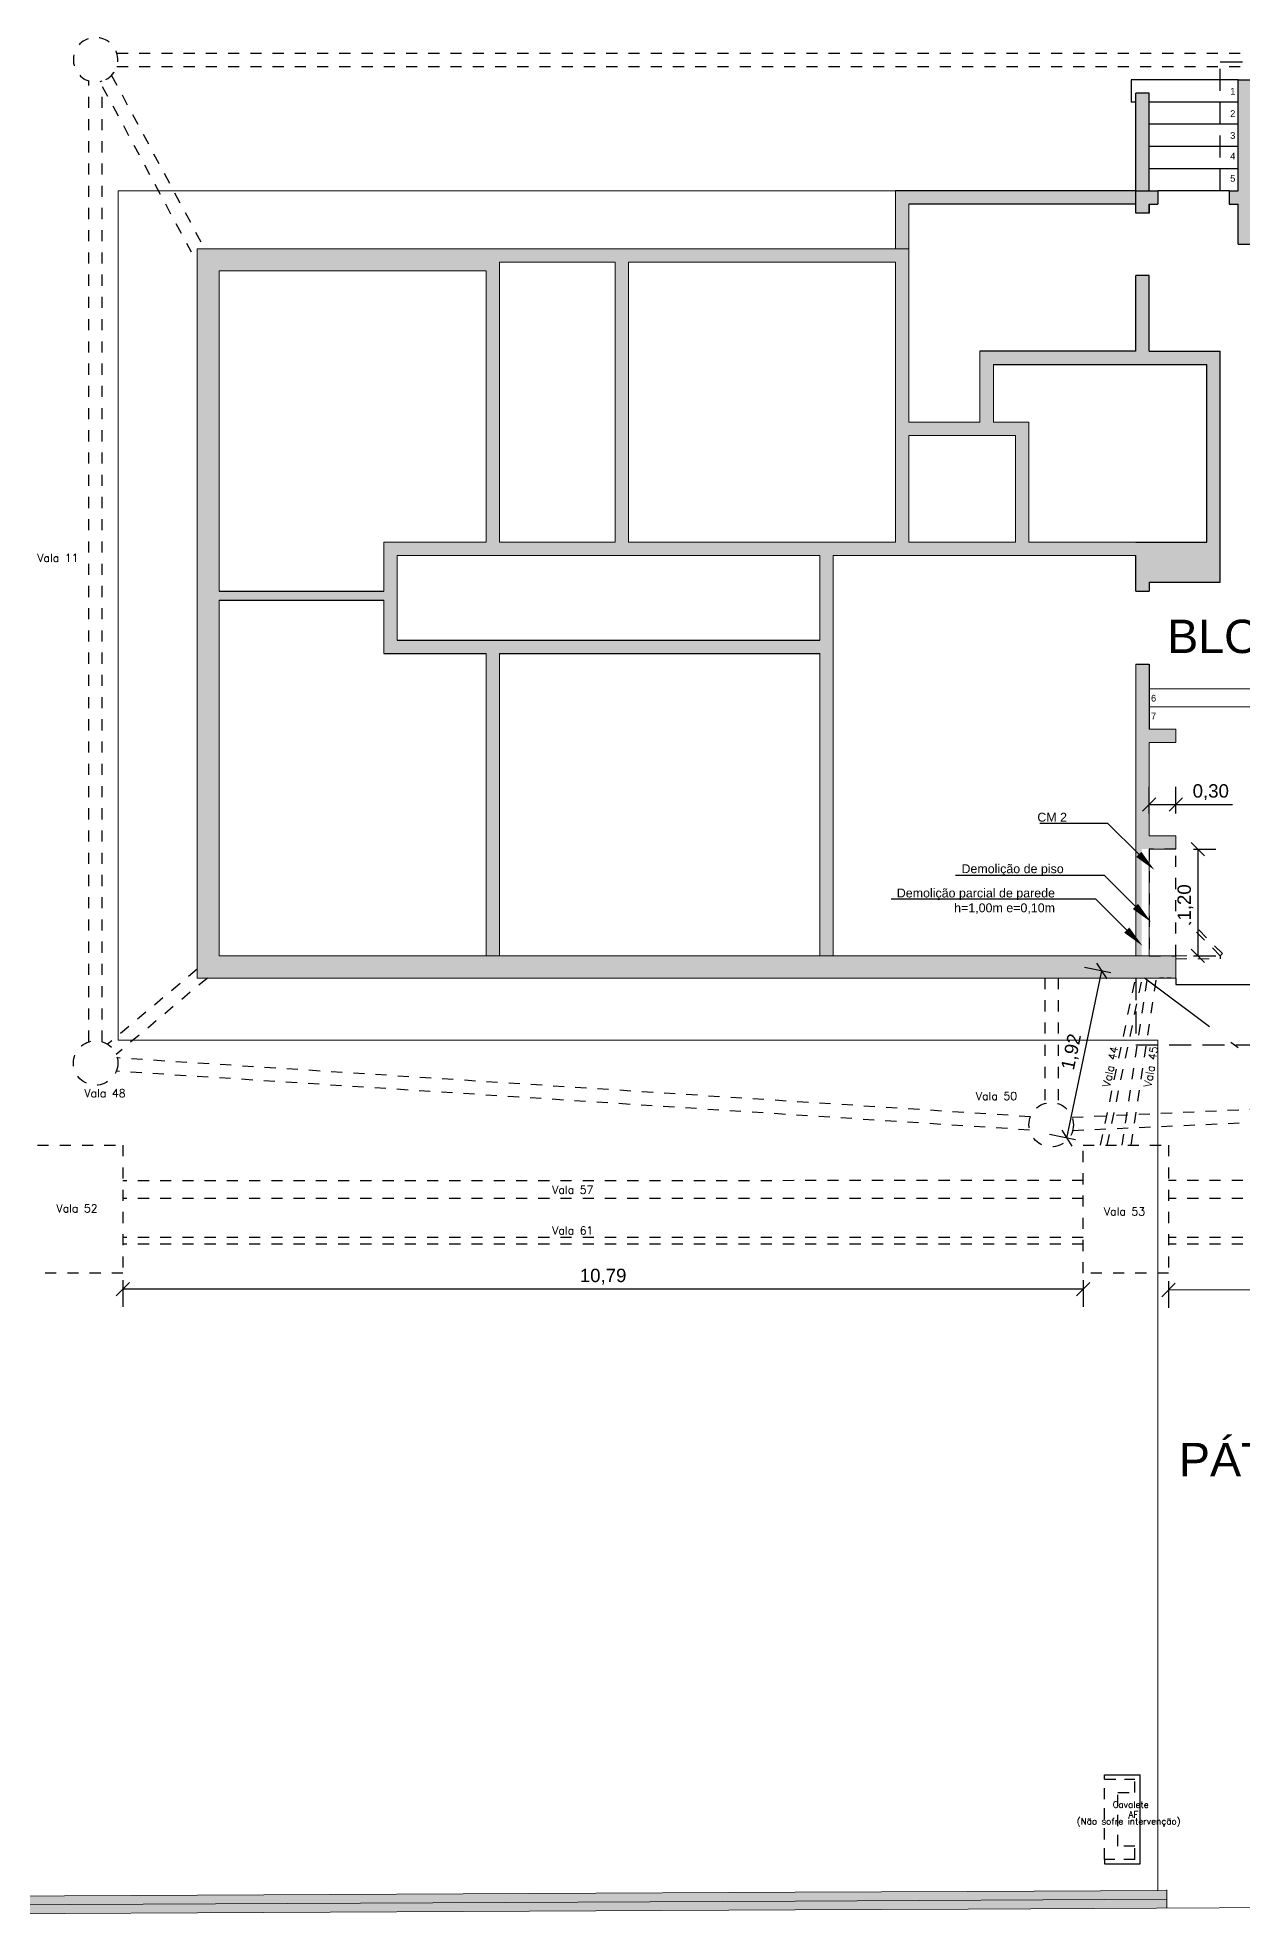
# Model space of a CAD drawing. Extents: x 0 to 11638, y -6007 to 0.
# Drawn here: x 10350.82 to 10364.37, y -5600.09 to -5578.97 of the extents above; entities that cross this region are included whole.
import ezdxf
from ezdxf import colors
from ezdxf.entities.mleader import LeaderData, LeaderLine
from ezdxf.math import Vec2, Vec3

# ---------------------------------------------------------------- set-up
doc = ezdxf.new("R2010")
doc.units = 0
for name, pattern in [('ACAD_ISO10W100', [18, 12, -3, 0, -3]), ('CACHE', [0.375, 0.25, -0.125]), ('DASHED', [0.25, 0.125, -0.125]), ('HIDDEN2', [0.1875, 0.125, -0.0625])]:
    doc.linetypes.add(name, pattern=pattern)
doc.layers.get('0').update_dxf_attribs({"linetype": 'CONTINUOUS'})
doc.layers.get('Defpoints').update_dxf_attribs({"linetype": 'CONTINUOUS'})
for name, color, linetype, lineweight in [('ARQ - Alvenaria Alta', 251, 'CONTINUOUS', 13), ('ARQ - Alvenaria Média-Baixa', 252, 'CONTINUOUS', 20), ('ARQ - Desnível', 8, 'CONTINUOUS', 20), ('ARQ - Escadas', 1, 'CONTINUOUS', 9), ('ARQ - Esquadrias', 1, 'CONTINUOUS', 9), ('ARQ - Grades', 1, 'CONTINUOUS', 15), ('ARQ - Guias Calçadas Sarjetas', 254, 'CONTINUOUS', 20), ('ARQ - Textos', 4, 'CONTINUOUS', 5), ('Elétrica', 30, 'CONTINUOUS', 20), ('Hidrossanitário - Água Fria', 5, 'CONTINUOUS', 5)]:
    doc.layers.add(name, color=color, linetype=linetype, lineweight=lineweight)
for name, color, linetype in [('ARQ - Cotas', 1, 'CONTINUOUS'), ('ARQ - Desnível Terreno', 14, 'CONTINUOUS'), ('ARQ - Projeções', 253, 'CACHE')]:
    doc.layers.add(name, color=color, linetype=linetype)
doc.styles.add('ROMANS', font='romans.shx', dxfattribs={"height": 0.3})
doc.styles.get("Standard").update_dxf_attribs({"font": 'arial.ttf', "height": 0.15})
doc.dimstyles.get("Standard").update_dxf_attribs({"dimtxt": 0.1, "dimasz": 0.15, "dimexe": 0.2, "dimexo": 0.2, "dimgap": 0.05, "dimtad": 1, "dimzin": 0, "dimtxsty": 'STANDARD', "dimblk": 'OBLIQUE', "dimcen": 0.5, "dimclrd": 256, "dimclre": 256, "dimclrt": 256, "dimadec": 0, "dimazin": 0, "dimtfac": 1, "dimtmove": 0, "dimatfit": 3, "dimfxl": 0.1, "dimfxlon": 1, "dimtfillclr": 256, "dimtolj": 1, "dimtzin": 0, "dimlwd": -1, "dimarcsym": 0})

# ---------------------------------------------------------------- blocks, each defined once
blk = doc.blocks.new('_Oblique')
at = {"layer": 'ARQ - Esquadrias', "color": 0, "lineweight": -2}
blk.add_line((-0.5, -0.5), (0.5, 0.5), dxfattribs=at)
blk = doc.blocks.new('*D909')
at = {"layer": 'ARQ - Cotas', "lineweight": -2, "transparency": 16777216}
for p, q in [((10363.536, -5592.956), (10363.536, -5593.256)), ((10376.622, -5592.954), (10376.622, -5593.254))]:
    blk.add_line(p, q, dxfattribs=at)
at = {"layer": 'ARQ - Cotas', "transparency": 16777216}
blk.add_line((10376.622, -5593.054), (10363.536, -5593.056), dxfattribs=at)
at = {"layer": 'Defpoints', "color": 0, "lineweight": -2, "transparency": 16777216}
for p in [(10363.536, -5592.026), (10376.621, -5592.024), (10363.536, -5593.056)]:
    blk.add_point(p, dxfattribs=at)
at = {"layer": 'ARQ - Cotas', "transparency": 16777216, "xscale": 0.15, "yscale": 0.15, "zscale": 0.15}
for p, rotation in [((10363.536, -5593.056), 180.0094975595223), ((10376.622, -5593.054), 0.0094975595223623)]:
    blk.add_blockref('_Oblique', p, dxfattribs=dict(at, rotation=rotation))
at = {"layer": 'ARQ - Cotas', "lineweight": -2, "transparency": 16777216, "insert": (10370.079, -5592.915), "char_height": 0.15, "attachment_point": 5, "rotation": 0.0095}
blk.add_mtext('\\A1;13,09', dxfattribs=at)
blk = doc.blocks.new('*D910')
at = {"layer": 'ARQ - Cotas', "transparency": 16777216}
blk.add_line((10362.392, -5591.349), (10362.787, -5589.469), dxfattribs=at)
at = {"layer": 'ARQ - Cotas', "lineweight": -2, "transparency": 16777216}
for p, q in [((10362.885, -5589.489), (10362.591, -5589.428)), ((10362.49, -5591.369), (10362.196, -5591.308))]:
    blk.add_line(p, q, dxfattribs=at)
at = {"layer": 'Defpoints', "color": 0, "lineweight": -2, "transparency": 16777216}
for p in [(10362.787, -5589.469), (10363.166, -5589.548), (10362.771, -5591.428)]:
    blk.add_point(p, dxfattribs=at)
at = {"layer": 'ARQ - Cotas', "transparency": 16777216, "xscale": 0.15, "yscale": 0.15, "zscale": 0.15}
for p, rotation in [((10362.787, -5589.469), 78.1402208788006), ((10362.392, -5591.349), 258.1402208788006)]:
    blk.add_blockref('_Oblique', p, dxfattribs=dict(at, rotation=rotation))
at = {"layer": 'ARQ - Cotas', "lineweight": -2, "transparency": 16777216, "insert": (10362.452, -5590.38), "char_height": 0.15, "attachment_point": 5, "rotation": 78.1402}
blk.add_mtext('\\A1;1,92', dxfattribs=at)
blk = doc.blocks.new('*D911')
at = {"layer": 'ARQ - Cotas', "lineweight": -2, "transparency": 16777216}
for p, q in [((10351.783, -5592.946), (10351.783, -5593.246)), ((10362.576, -5592.946), (10362.576, -5593.246))]:
    blk.add_line(p, q, dxfattribs=at)
at = {"layer": 'ARQ - Cotas', "transparency": 16777216}
blk.add_line((10362.576, -5593.046), (10351.783, -5593.046), dxfattribs=at)
at = {"layer": 'Defpoints', "color": 0, "lineweight": -2, "transparency": 16777216}
for p in [(10351.783, -5592.028), (10362.576, -5592.026), (10351.783, -5593.046)]:
    blk.add_point(p, dxfattribs=at)
at = {"layer": 'ARQ - Cotas', "transparency": 16777216, "xscale": 0.15, "yscale": 0.15, "zscale": 0.15, "rotation": 180}
blk.add_blockref('_Oblique', (10351.783, -5593.046), dxfattribs=at)
at = {"layer": 'ARQ - Cotas', "transparency": 16777216, "xscale": 0.15, "yscale": 0.15, "zscale": 0.15}
blk.add_blockref('_Oblique', (10362.576, -5593.046), dxfattribs=at)
at = {"layer": 'ARQ - Cotas', "lineweight": -2, "transparency": 16777216, "insert": (10357.18, -5592.906), "char_height": 0.15, "attachment_point": 5}
blk.add_mtext('\\A1;10,79', dxfattribs=at)
blk = doc.blocks.new('*D950')
at = {"layer": 'ARQ - Cotas', "lineweight": -2, "transparency": 16777216}
for p, q in [((10363.316, -5587.698), (10363.316, -5587.398)), ((10363.616, -5587.698), (10363.616, -5587.398))]:
    blk.add_line(p, q, dxfattribs=at)
at = {"layer": 'ARQ - Cotas', "transparency": 16777216}
for p, q in [((10363.316, -5587.598), (10363.616, -5587.598)), ((10363.616, -5587.598), (10364.255, -5587.598))]:
    blk.add_line(p, q, dxfattribs=at)
at = {"layer": 'Defpoints', "color": 0, "lineweight": -2, "transparency": 16777216}
for p in [(10363.616, -5587.598), (10363.316, -5588.098), (10363.616, -5588.098)]:
    blk.add_point(p, dxfattribs=at)
at = {"layer": 'ARQ - Cotas', "transparency": 16777216, "xscale": 0.15, "yscale": 0.15, "zscale": 0.15, "rotation": 180}
blk.add_blockref('_Oblique', (10363.316, -5587.598), dxfattribs=at)
at = {"layer": 'ARQ - Cotas', "transparency": 16777216, "xscale": 0.15, "yscale": 0.15, "zscale": 0.15}
blk.add_blockref('_Oblique', (10363.616, -5587.598), dxfattribs=at)
at = {"layer": 'ARQ - Cotas', "lineweight": -2, "transparency": 16777216, "insert": (10364.01, -5587.458), "char_height": 0.15, "attachment_point": 5}
blk.add_mtext('\\A1;0,30', dxfattribs=at)
blk = doc.blocks.new('*D951')
at = {"layer": 'ARQ - Cotas', "lineweight": -2, "transparency": 16777216}
for p, q in [((10363.816, -5588.098), (10364.066, -5588.098)), ((10363.816, -5589.298), (10364.066, -5589.298))]:
    blk.add_line(p, q, dxfattribs=at)
at = {"layer": 'ARQ - Cotas', "transparency": 16777216}
blk.add_line((10363.866, -5588.098), (10363.866, -5589.298), dxfattribs=at)
at = {"layer": 'Defpoints', "color": 0, "lineweight": -2, "transparency": 16777216}
for p in [(10363.616, -5588.098), (10363.616, -5589.298), (10363.866, -5589.298)]:
    blk.add_point(p, dxfattribs=at)
at = {"layer": 'ARQ - Cotas', "transparency": 16777216, "xscale": 0.15, "yscale": 0.15, "zscale": 0.15}
for p, rotation in [((10363.866, -5588.098), 90), ((10363.866, -5589.298), 270)]:
    blk.add_blockref('_Oblique', p, dxfattribs=dict(at, rotation=rotation))
at = {"layer": 'ARQ - Cotas', "lineweight": -2, "transparency": 16777216, "insert": (10363.725, -5588.698), "char_height": 0.15, "attachment_point": 5, "rotation": 90}
blk.add_mtext('\\A1;1,20', dxfattribs=at)

msp = doc.modelspace()

# ---------------------------------------------------------------- hatches: boundary and pattern name
at = {"layer": 'ARQ - Alvenaria Alta', "lineweight": -2}
h = msp.add_hatch(color=7, dxfattribs=at)
h.dxf.hatch_style = 1
h.paths.add_polyline_path([(10364.116, -5582.498), (10363.316, -5582.498), (10363.316, -5581.648), (10363.166, -5581.648), (10363.166, -5582.498), (10361.416, -5582.498), (10361.416, -5583.298), (10360.616, -5583.298), (10360.616, -5581.348), (10352.616, -5581.348), (10352.616, -5589.548), (10363.616, -5589.548), (10363.616, -5589.298), (10363.319, -5589.298), (10352.866, -5589.298), (10352.866, -5585.298), (10354.716, -5585.298), (10354.716, -5585.898), (10355.866, -5585.898), (10355.866, -5589.298), (10356.016, -5589.298), (10356.016, -5585.898), (10359.616, -5585.898), (10359.616, -5589.298), (10359.766, -5589.298), (10359.766, -5584.798), (10363.166, -5584.798), (10363.166, -5585.198), (10363.316, -5585.198), (10363.316, -5585.098), (10364.116, -5585.098)])
h.paths.add_polyline_path([(10363.166, -5584.648), (10361.966, -5584.648), (10361.966, -5583.298), (10361.566, -5583.298), (10361.566, -5582.648), (10363.966, -5582.648), (10363.966, -5584.648)], flags=16)
h.paths.add_polyline_path([(10361.816, -5584.648), (10360.616, -5584.648), (10360.616, -5583.448), (10361.816, -5583.448)], flags=16)
h.paths.add_polyline_path([(10360.466, -5584.648), (10357.466, -5584.648), (10357.466, -5581.498), (10360.466, -5581.498)], flags=16)
h.paths.add_polyline_path([(10359.616, -5584.798), (10359.616, -5585.748), (10354.866, -5585.748), (10354.866, -5584.798)], flags=16)
h.paths.add_polyline_path([(10357.316, -5584.648), (10356.016, -5584.648), (10356.016, -5581.498), (10357.316, -5581.498)], flags=16)
h.paths.add_polyline_path([(10355.866, -5584.648), (10354.716, -5584.648), (10354.716, -5585.198), (10352.866, -5585.198), (10352.866, -5581.598), (10355.866, -5581.598)], flags=16)
h.paths.add_polyline_path([(10363.316, -5586.018), (10363.166, -5586.018), (10363.166, -5589.298), (10363.234, -5589.298), (10363.234, -5588.098), (10363.616, -5588.098), (10363.616, -5587.948), (10363.316, -5587.948), (10363.316, -5586.898), (10363.616, -5586.898), (10363.616, -5586.748), (10363.316, -5586.748)], flags=17)
h.paths.add_polyline_path([(10374.416, -5584.648), (10373.266, -5584.648), (10373.266, -5581.598), (10376.266, -5581.598), (10376.266, -5589.298), (10365.616, -5589.298), (10365.616, -5589.548), (10376.516, -5589.548), (10376.516, -5581.348), (10368.616, -5581.348), (10368.616, -5581.648), (10368.766, -5581.648), (10368.766, -5581.498), (10371.666, -5581.498), (10371.666, -5584.648), (10368.766, -5584.648), (10368.766, -5582.348), (10368.616, -5582.348), (10368.616, -5582.498), (10366.466, -5582.498), (10366.466, -5583.598), (10365.266, -5583.598), (10365.266, -5583.498), (10365.116, -5583.498), (10365.116, -5585.098), (10365.916, -5585.098), (10365.916, -5585.198), (10366.066, -5585.198), (10366.066, -5584.798), (10369.366, -5584.798), (10369.366, -5589.298), (10369.516, -5589.298), (10369.516, -5585.898), (10373.116, -5585.898), (10373.116, -5589.298), (10373.266, -5589.298), (10373.266, -5585.898), (10374.416, -5585.898), (10374.416, -5585.298), (10376.266, -5585.298), (10376.266, -5585.198), (10374.416, -5585.198)])
h.paths.add_polyline_path([(10365.266, -5584.648), (10365.266, -5583.698), (10366.466, -5583.698), (10366.466, -5584.648), (10366.066, -5584.648)], flags=16)
h.paths.add_polyline_path([(10366.616, -5584.648), (10366.616, -5582.648), (10368.616, -5582.648), (10368.616, -5584.648)], flags=16)
h.paths.add_polyline_path([(10369.516, -5584.798), (10374.266, -5584.798), (10374.266, -5585.748), (10369.516, -5585.748)], flags=16)
h.paths.add_polyline_path([(10371.816, -5584.648), (10371.816, -5581.498), (10373.116, -5581.498), (10373.116, -5584.648)], flags=16)
h.paths.add_polyline_path([(10363.416, -5580.698), (10363.166, -5580.698), (10363.166, -5580.948), (10363.316, -5580.948), (10363.316, -5580.848), (10363.416, -5580.848)])
h.paths.add_polyline_path([(10366.216, -5579.448), (10364.316, -5579.448), (10364.316, -5580.698), (10364.216, -5580.698), (10364.216, -5580.848), (10364.316, -5580.848), (10364.316, -5581.298), (10365.116, -5581.298), (10365.116, -5582.798), (10365.266, -5582.798), (10365.266, -5580.848), (10366.216, -5580.848)])
h.paths.add_polyline_path([(10364.466, -5579.598), (10366.066, -5579.598), (10366.066, -5580.698), (10365.116, -5580.698), (10365.116, -5581.148), (10364.466, -5581.148)], flags=16)
at = {"layer": 'ARQ - Alvenaria Média-Baixa', "lineweight": -2}
h = msp.add_hatch(color=256, dxfattribs=at)
h.dxf.hatch_style = 1
h.paths.add_polyline_path([(10363.166, -5580.698), (10360.466, -5580.698), (10360.466, -5581.348), (10360.616, -5581.348), (10360.616, -5580.848), (10363.166, -5580.848)])
h.paths.add_polyline_path([(10363.316, -5579.598), (10363.166, -5579.598), (10363.166, -5580.698), (10363.316, -5580.698)])
h.paths.add_polyline_path([(10368.766, -5580.698), (10366.216, -5580.698), (10366.216, -5580.848), (10368.616, -5580.848), (10368.616, -5581.348), (10368.766, -5581.348)])
h = msp.add_hatch(color=256, dxfattribs=at)
h.dxf.hatch_style = 1
h.paths.add_polyline_path([(10333.853, -5598.555), (10333.84, -5598.654), (10342.018, -5599.687), (10344.933, -5600.049), (10346.681, -5600.089), (10363.517, -5600.007), (10363.516, -5599.907), (10346.682, -5599.989), (10344.941, -5599.949), (10342.03, -5599.588)])
h.paths.add_polyline_path([(10333.865, -5598.456), (10333.853, -5598.555), (10342.03, -5599.588), (10344.941, -5599.949), (10346.682, -5599.989), (10363.516, -5599.907), (10363.516, -5599.807), (10346.683, -5599.889), (10344.948, -5599.85), (10342.043, -5599.489)])

# ---------------------------------------------------------------- linework, layer by layer
at = {"lineweight": -2}
for p, q in [((10352.431, -5589.548), (10352.431, -5589.548)), ((10363.484, -5589.548), (10363.434, -5589.548)), ((10363.566, -5589.548), (10363.516, -5589.548))]:
    msp.add_line(p, q, dxfattribs=at)
at = {"layer": 'ARQ - Alvenaria Alta', "lineweight": -2}
for p, q in [((10364.316, -5580.698), (10364.316, -5579.448)), ((10364.316, -5579.448), (10366.216, -5579.448)), ((10363.166, -5580.948), (10363.166, -5580.698)), ((10363.166, -5580.698), (10363.416, -5580.698)), ((10363.416, -5580.698), (10363.416, -5580.848)), ((10364.216, -5580.698), (10364.316, -5580.698)), ((10364.216, -5580.698), (10364.216, -5580.848)), ((10363.316, -5580.948), (10363.166, -5580.948)), ((10363.316, -5580.848), (10363.416, -5580.848)), ((10363.316, -5580.948), (10363.316, -5580.848)), ((10363.316, -5580.848), (10363.316, -5580.948)), ((10364.216, -5580.848), (10364.316, -5580.848)), ((10364.316, -5581.298), (10364.316, -5580.848)), ((10364.316, -5581.298), (10365.116, -5581.298)), ((10363.166, -5582.498), (10363.166, -5581.648)), ((10363.316, -5581.648), (10363.166, -5581.648)), ((10363.316, -5582.498), (10363.316, -5581.648)), ((10363.166, -5582.498), (10361.416, -5582.498)), ((10363.316, -5582.498), (10364.116, -5582.498)), ((10364.116, -5585.098), (10364.116, -5582.498)), ((10361.566, -5582.648), (10363.966, -5582.648)), ((10363.966, -5584.648), (10363.966, -5582.648)), ((10363.166, -5584.648), (10363.966, -5584.648)), ((10363.166, -5585.198), (10363.166, -5584.798)), ((10352.866, -5585.198), (10354.716, -5585.198)), ((10363.166, -5585.198), (10363.316, -5585.198)), ((10363.316, -5585.098), (10363.316, -5585.198)), ((10363.316, -5585.098), (10364.116, -5585.098)), ((10352.866, -5585.298), (10354.716, -5585.298)), ((10354.866, -5585.748), (10359.616, -5585.748)), ((10354.716, -5585.898), (10355.866, -5585.898)), ((10356.016, -5585.898), (10359.616, -5585.898)), ((10363.166, -5586.018), (10363.316, -5586.018)), ((10363.316, -5586.018), (10363.316, -5586.748))]:
    msp.add_line(p, q, dxfattribs=at)
at = {"layer": 'ARQ - Alvenaria Alta', "ltscale": 0.01, "transparency": 33554684}
for p, q in [((10360.616, -5581.348), (10352.616, -5581.348)), ((10352.616, -5589.548), (10352.616, -5581.348)), ((10360.616, -5583.298), (10360.616, -5581.348)), ((10355.866, -5581.598), (10352.866, -5581.598)), ((10352.866, -5585.198), (10352.866, -5581.598)), ((10355.866, -5584.648), (10355.866, -5581.598)), ((10357.316, -5581.498), (10356.016, -5581.498)), ((10356.016, -5584.648), (10356.016, -5581.498)), ((10357.316, -5584.648), (10357.316, -5581.498)), ((10360.466, -5581.498), (10357.466, -5581.498)), ((10357.466, -5584.648), (10357.466, -5581.498)), ((10360.466, -5584.648), (10360.466, -5581.498)), ((10361.416, -5583.298), (10361.416, -5582.498)), ((10361.566, -5583.298), (10361.566, -5582.648)), ((10361.416, -5583.298), (10360.616, -5583.298)), ((10361.966, -5583.298), (10361.566, -5583.298)), ((10361.966, -5584.648), (10361.966, -5583.298)), ((10361.816, -5583.448), (10360.616, -5583.448)), ((10360.616, -5584.648), (10360.616, -5583.448)), ((10361.816, -5584.648), (10361.816, -5583.448)), ((10355.866, -5584.648), (10354.716, -5584.648)), ((10359.616, -5584.798), (10354.866, -5584.798)), ((10357.316, -5584.648), (10356.016, -5584.648)), ((10360.466, -5584.648), (10357.466, -5584.648)), ((10363.166, -5584.798), (10359.766, -5584.798)), ((10361.816, -5584.648), (10360.616, -5584.648)), ((10363.166, -5584.648), (10361.966, -5584.648)), ((10352.866, -5589.298), (10352.866, -5585.298)), ((10363.616, -5587.948), (10363.316, -5587.948)), ((10363.616, -5588.098), (10363.316, -5588.098)), ((10363.616, -5589.298), (10352.866, -5589.298)), ((10363.616, -5589.298), (10363.616, -5589.548)), ((10363.616, -5589.548), (10352.616, -5589.548))]:
    msp.add_line(p, q, dxfattribs=at)
at = {"layer": 'ARQ - Alvenaria Alta'}
for p, q in [((10354.716, -5585.198), (10354.716, -5584.648)), ((10354.866, -5585.748), (10354.866, -5584.798)), ((10359.616, -5585.748), (10359.616, -5584.798)), ((10359.766, -5589.298), (10359.766, -5584.798)), ((10354.716, -5585.898), (10354.716, -5585.298)), ((10355.866, -5589.298), (10355.866, -5585.898)), ((10356.016, -5589.298), (10356.016, -5585.898)), ((10359.616, -5589.298), (10359.616, -5585.898)), ((10363.166, -5589.298), (10363.166, -5586.018)), ((10363.316, -5586.748), (10363.616, -5586.748)), ((10363.316, -5587.948), (10363.316, -5586.898)), ((10363.316, -5586.898), (10363.616, -5586.898)), ((10363.616, -5586.898), (10363.616, -5586.748)), ((10363.616, -5588.098), (10363.616, -5587.948)), ((10363.316, -5589.298), (10363.316, -5588.098))]:
    msp.add_line(p, q, dxfattribs=at)
at = {"layer": 'ARQ - Alvenaria Média-Baixa', "lineweight": -2}
for p, q in [((10363.166, -5580.698), (10363.166, -5579.598)), ((10363.316, -5579.598), (10363.166, -5579.598)), ((10363.316, -5580.698), (10363.316, -5579.598)), ((10363.166, -5580.698), (10360.466, -5580.698)), ((10363.166, -5580.848), (10360.616, -5580.848)), ((10362.816, -5598.558), (10362.816, -5598.508)), ((10362.816, -5598.508), (10363.216, -5598.508)), ((10363.216, -5599.508), (10363.216, -5598.508)), ((10362.816, -5599.458), (10362.816, -5599.508)), ((10362.816, -5599.508), (10363.216, -5599.508))]:
    msp.add_line(p, q, dxfattribs=at)
at = {"layer": 'ARQ - Alvenaria Média-Baixa', "ltscale": 0.01, "transparency": 33554684}
for p, q in [((10360.466, -5581.348), (10360.466, -5580.698)), ((10360.616, -5581.348), (10360.616, -5580.848))]:
    msp.add_line(p, q, dxfattribs=at)
at = {"layer": 'ARQ - Alvenaria Média-Baixa', "linetype": 'HIDDEN2', "lineweight": -2}
for p, q in [((10362.816, -5599.458), (10362.816, -5598.558)), ((10362.816, -5598.558), (10363.156, -5598.558)), ((10362.966, -5599.308), (10362.966, -5598.708)), ((10362.966, -5598.708), (10363.156, -5598.708)), ((10363.156, -5598.708), (10363.156, -5598.558)), ((10363.156, -5599.308), (10362.966, -5599.308)), ((10363.156, -5599.458), (10363.156, -5599.308)), ((10363.156, -5599.458), (10362.816, -5599.458))]:
    msp.add_line(p, q, dxfattribs=at)
at = {"layer": 'ARQ - Alvenaria Média-Baixa'}
for p, q in [((10359.338, -5599.827), (10361.281, -5599.818)), ((10363.516, -5599.807), (10361.281, -5599.818)), ((10363.516, -5599.802), (10363.517, -5600.007)), ((10359.338, -5599.827), (10346.683, -5599.889)), ((10359.339, -5600.027), (10346.683, -5600.089)), ((10359.339, -5600.027), (10361.282, -5600.018)), ((10377.496, -5599.939), (10361.282, -5600.018))]:
    msp.add_line(p, q, dxfattribs=at)
at = {"layer": 'ARQ - Cotas', "linetype": 'DASHED', "lineweight": -2}
for p, q in [((10364.116, -5589.298), (10363.762, -5588.945)), ((10364.14, -5589.273), (10363.787, -5588.92)), ((10364.116, -5589.298), (10364.116, -5589.333))]:
    msp.add_line(p, q, dxfattribs=at)
at = {"layer": 'ARQ - Desnível', "lineweight": -2}
for p, q in [((10363.616, -5589.548), (10363.616, -5589.622)), ((10365.616, -5589.623), (10363.616, -5589.623))]:
    msp.add_line(p, q, dxfattribs=at)
at = {"layer": 'ARQ - Desnível Terreno', "linetype": 'DASHED', "lineweight": -2}
for p, q in [((10351.715, -5579.148), (10370.002, -5579.148)), ((10351.715, -5579.298), (10370.002, -5579.298)), ((10351.401, -5590.264), (10351.401, -5579.462)), ((10351.551, -5590.264), (10351.551, -5579.522)), ((10351.551, -5579.522), (10352.55, -5581.384)), ((10351.655, -5579.398), (10352.682, -5581.313)), ((10352.616, -5589.45), (10351.611, -5590.292)), ((10352.732, -5589.548), (10351.707, -5590.407)), ((10362.144, -5589.548), (10362.144, -5590.959)), ((10362.294, -5589.548), (10362.294, -5590.961)), ((10362.771, -5591.428), (10363.166, -5589.548)), ((10362.846, -5591.428), (10363.241, -5589.548)), ((10363.015, -5591.428), (10363.297, -5589.548)), ((10363.116, -5591.428), (10363.399, -5589.548)), ((10361.982, -5591.108), (10351.72, -5590.447)), ((10362.451, -5591.113), (10377.464, -5590.439)), ((10361.973, -5591.258), (10351.708, -5590.596)), ((10362.457, -5591.262), (10377.47, -5590.588)), ((10350.823, -5591.428), (10351.783, -5591.428)), ((10351.783, -5591.428), (10351.783, -5592.868)), ((10362.576, -5592.868), (10362.576, -5591.428)), ((10362.576, -5591.428), (10363.536, -5591.428)), ((10363.536, -5591.428), (10363.536, -5592.868)), ((10362.576, -5591.826), (10351.783, -5591.828)), ((10376.621, -5591.824), (10363.536, -5591.826)), ((10362.576, -5592.026), (10351.783, -5592.028)), ((10376.621, -5592.024), (10363.536, -5592.026)), ((10362.576, -5592.464), (10351.783, -5592.464)), ((10362.576, -5592.539), (10351.783, -5592.539)), ((10376.621, -5592.464), (10363.536, -5592.464)), ((10376.621, -5592.539), (10363.536, -5592.539)), ((10351.783, -5592.868), (10350.823, -5592.868)), ((10363.536, -5592.868), (10362.576, -5592.868))]:
    msp.add_line(p, q, dxfattribs=at)
for centre in [(10351.476, -5590.503), (10362.216, -5591.198)]:
    msp.add_circle(centre, 0.25, dxfattribs=at)
msp.add_arc((10351.476, -5579.223), 0.25, 297.5424, 287.4576, dxfattribs=at)
at = {"layer": 'ARQ - Escadas', "lineweight": -2}
for p, q in [((10364.316, -5579.448), (10363.116, -5579.448)), ((10363.116, -5579.448), (10363.116, -5579.698)), ((10363.166, -5579.698), (10363.116, -5579.698)), ((10364.316, -5579.698), (10363.316, -5579.698)), ((10364.316, -5579.948), (10363.316, -5579.948)), ((10364.316, -5580.198), (10363.316, -5580.198)), ((10364.316, -5580.448), (10363.316, -5580.448)), ((10364.216, -5580.698), (10363.416, -5580.698))]:
    msp.add_line(p, q, dxfattribs=at)
at = {"layer": 'ARQ - Escadas'}
for p, q in [((10364.616, -5586.298), (10363.316, -5586.298)), ((10363.316, -5586.498), (10364.616, -5586.498))]:
    msp.add_line(p, q, dxfattribs=at)
at = {"layer": 'ARQ - Esquadrias', "linetype": 'DASHED', "lineweight": -2}
for p, q in [((10363.787, -5588.92), (10363.762, -5588.945)), ((10364.116, -5589.298), (10364.14, -5589.273))]:
    msp.add_line(p, q, dxfattribs=at)
at = {"layer": 'ARQ - Esquadrias', "linetype": 'DASHED', "lineweight": 5}
for p, q in [((10363.616, -5589.298), (10364.116, -5589.298)), ((10363.616, -5589.333), (10364.116, -5589.333))]:
    msp.add_line(p, q, dxfattribs=at)
at = {"layer": 'ARQ - Grades'}
for p, q in [((10359.339, -5599.927), (10346.684, -5599.989)), ((10363.516, -5599.907), (10359.339, -5599.927))]:
    msp.add_line(p, q, dxfattribs=at)
at = {"layer": 'ARQ - Guias Calçadas Sarjetas', "ltscale": 0.01, "transparency": 33554684}
for p, q in [((10351.731, -5590.248), (10351.731, -5580.698)), ((10360.466, -5580.698), (10351.731, -5580.698)), ((10363.416, -5590.248), (10351.731, -5590.248)), ((10363.416, -5590.248), (10363.416, -5599.808))]:
    msp.add_line(p, q, dxfattribs=at)
at = {"layer": 'ARQ - Projeções', "lineweight": -2}
for p, q in [((10364.116, -5579.248), (10366.416, -5579.248)), ((10364.116, -5580.698), (10364.116, -5579.248)), ((10363.166, -5589.548), (10363.166, -5590.298)), ((10363.166, -5590.298), (10366.066, -5590.298))]:
    msp.add_line(p, q, dxfattribs=at)
at = {"layer": 'Elétrica', "linetype": 'DASHED', "lineweight": -2}
for p, q in [((10363.616, -5588.098), (10363.319, -5588.098)), ((10363.319, -5588.098), (10363.319, -5589.298)), ((10363.616, -5589.298), (10363.616, -5588.098)), ((10363.319, -5589.298), (10363.616, -5589.298))]:
    msp.add_line(p, q, dxfattribs=at)
at = {"layer": 'Elétrica', "linetype": 'ACAD_ISO10W100', "lineweight": -2, "ltscale": 0.1}
msp.add_line((10376.165, -5599.204), (10363.266, -5589.548), dxfattribs=at)

# ---------------------------------------------------------------- texts
at = {"layer": 'ARQ - Desnível Terreno', "linetype": 'ByBlock', "char_height": 0.09, "attachment_point": 1, "style": 'ROMANS'}
for s, insert in [('Vala 11', (10350.82, -5584.78)), ('Vala 48', (10351.35, -5590.799)), ('Vala 50', (10361.37, -5590.83)), ('Vala 57', (10356.608, -5591.884)), ('Vala 52', (10351.036, -5592.093)), ('Vala 53', (10362.809, -5592.128)), ('Vala 61', (10356.608, -5592.342))]:
    msp.add_mtext_dynamic_manual_height_columns(s, width=1.97206, gutter_width=18, heights=[0], dxfattribs=dict(at, insert=insert))
for s, insert, rotation in [('Vala 44', (10362.789, -5590.763), 78.1402), ('Vala 45', (10363.253, -5590.766), 80.421)]:
    msp.add_mtext_dynamic_manual_height_columns(s, width=1.97206, gutter_width=18, heights=[0], dxfattribs=dict(at, insert=insert, rotation=rotation))
at = {"layer": 'ARQ - Escadas', "char_height": 0.075, "attachment_point": 5}
for s, insert in [('1', (10364.257, -5579.577)), ('2', (10364.257, -5579.828)), ('3', (10364.257, -5580.075)), ('4', (10364.257, -5580.306)), ('5', (10364.257, -5580.557)), ('6', (10363.367, -5586.402)), ('7', (10363.367, -5586.602))]:
    msp.add_mtext(s, dxfattribs=dict(at, insert=insert))
at = {"layer": 'ARQ - Textos', "linetype": 'Continuous', "char_height": 0.375, "attachment_point": 1}
for s, insert in [('BLOCO 2', (10363.52, -5585.519)), ('PÁTIO 2', (10363.652, -5594.775))]:
    msp.add_mtext_dynamic_manual_height_columns(s, width=20.35412, gutter_width=5.023, heights=[0], dxfattribs=dict(at, insert=insert))
at = {"layer": 'Hidrossanitário - Água Fria', "linetype": 'ByBlock', "char_height": 0.072, "attachment_point": 1, "style": 'ROMANS'}
for s, insert in [('Cavalete', (10362.908, -5598.806)), ('AF', (10363.085, -5598.918)), ('(Não sofre intervenção)', (10362.504, -5598.994))]:
    msp.add_mtext_dynamic_manual_height_columns(s, width=1.57765, gutter_width=14.4, heights=[0], dxfattribs=dict(at, insert=insert))

# ---------------------------------------------------------------- dimensions: what is measured, and where the dimension line sits
at = {"layer": 'ARQ - Cotas', "lineweight": -2}
dim = msp.add_linear_dim(base=(10363.616, -5587.598), p1=(10363.316, -5588.098), p2=(10363.616, -5588.098), dimstyle='STANDARD', dxfattribs=at)
dim.commit()
dim.dimension.update_dxf_attribs({"geometry": '*D950', "text_midpoint": (10364.01, -5587.458)})
for base, p1, p2, angle, picture, middle in [((10363.866, -5589.298), (10363.616, -5588.098), (10363.616, -5589.298), 90, '*D951', (10363.725, -5588.698)), ((10351.783, -5593.046), (10362.576, -5592.026), (10351.783, -5592.028), 180, '*D911', (10357.18, -5592.906))]:
    dim = msp.add_linear_dim(base=base, p1=p1, p2=p2, angle=angle, dimstyle='STANDARD', dxfattribs=at)
    dim.commit()
    dim.dimension.update_dxf_attribs({"geometry": picture, "text_midpoint": middle})
for p1, p2, distance, picture, middle in [((10362.771, -5591.428), (10363.166, -5589.548), 0.387, '*D910', (10362.452, -5590.38)), ((10376.621, -5592.024), (10363.536, -5592.026), 1.03, '*D909', (10370.079, -5592.915))]:
    dim = msp.add_aligned_dim(p1=p1, p2=p2, distance=distance, dimstyle='STANDARD', dxfattribs=at)
    dim.commit()
    dim.dimension.update_dxf_attribs({"geometry": picture, "text_midpoint": middle})

# ---------------------------------------------------------------- leaders
ml = msp.add_multileader_mtext('Standard', dxfattribs=at)
ml.set_content('CM 2', color=256, style='STANDARD')
ml.set_leader_properties(color=256, linetype='BYLAYER', lineweight=-1)
ml.build(insert=Vec2(0, 0))
ml.multileader.update_dxf_attribs({"text_right_attachment_type": 6, "dogleg_length": 0.36, "arrow_head_size": 0.25})
ctx = ml.context
ctx.base_point, ctx.char_height, ctx.arrow_head_size, ctx.landing_gap_size, ctx.plane_origin = Vec3(10361.975, -5587.741), 0.1, 0.25, 0.1, Vec3(10363.377, -5588.334)
ctx.right_attachment, ctx.text_align_type = 6, 2
notes = []
notes.append((ctx, [(0, (1, 1, 0), (10362.854, -5587.81), (-1, 0), 0.36, [(0, [(10363.377, -5588.334)], 0, [])])]))
ctx.mtext.insert, ctx.mtext.alignment, ctx.mtext.flow_direction = Vec3(10362.394, -5587.69), 3, 5
ml = msp.add_multileader_mtext('Standard', dxfattribs=at)
ml.set_content('Demolição de piso ', color=256, style='STANDARD')
ml.set_leader_properties(color=256, linetype='BYLAYER', lineweight=-1)
ml.build(insert=Vec2(0, 0))
ml.multileader.update_dxf_attribs({"text_right_attachment_type": 6, "dogleg_length": 0.36, "arrow_head_size": 0.25})
ctx = ml.context
ctx.base_point, ctx.char_height, ctx.arrow_head_size, ctx.landing_gap_size, ctx.plane_origin = Vec3(10361.123, -5588.333), 0.1, 0.25, 0.1, Vec3(10363.34, -5588.92)
ctx.right_attachment, ctx.text_align_type = 6, 2
notes.append((ctx, [(0, (1, 1, 0), (10362.817, -5588.397), (-1, 0), 0.36, [(0, [(10363.34, -5588.92)], 0, [])])]))
ctx.mtext.insert, ctx.mtext.alignment, ctx.mtext.flow_direction = Vec3(10362.357, -5588.269), 3, 5
ml = msp.add_multileader_mtext('Standard', dxfattribs=at)
ml.set_content('Demolição parcial de parede\\Ph=1,00m e=0,10m', color=256, style='STANDARD')
ml.set_leader_properties(color=256, linetype='BYLAYER', lineweight=-1)
ml.build(insert=Vec2(0, 0))
ml.multileader.update_dxf_attribs({"text_right_attachment_type": 6, "dogleg_length": 0.36, "arrow_head_size": 0.25})
ctx = ml.context
ctx.base_point, ctx.char_height, ctx.arrow_head_size, ctx.landing_gap_size, ctx.plane_origin = Vec3(10360.397, -5588.602), 0.1, 0.25, 0.1, Vec3(10363.242, -5589.186)
ctx.right_attachment, ctx.text_align_type = 6, 2
notes.append((ctx, [(0, (1, 1, 0), (10362.719, -5588.662), (-1, 0), 0.36, [(0, [(10363.242, -5589.186)], 0, [])])]))
ctx.mtext.insert, ctx.mtext.alignment, ctx.mtext.flow_direction = Vec3(10362.259, -5588.542), 3, 5
for ctx, leaders in notes:
    for number, flags, end, landing, length, lines in leaders:
        leader = LeaderData()
        leader.index, (leader.has_last_leader_line, leader.has_dogleg_vector, leader.attachment_direction) = number, flags
        leader.last_leader_point, leader.dogleg_vector, leader.dogleg_length = Vec3(end), Vec3(landing), length
        for number, points, colour, breaks in lines:
            line = LeaderLine()
            line.index, line.vertices, line.color, line.breaks = number, Vec3.list(points), colors.encode_raw_color(colour), breaks
            leader.lines.append(line)
        ctx.leaders.append(leader)

doc.saveas('drawing.dxf')
